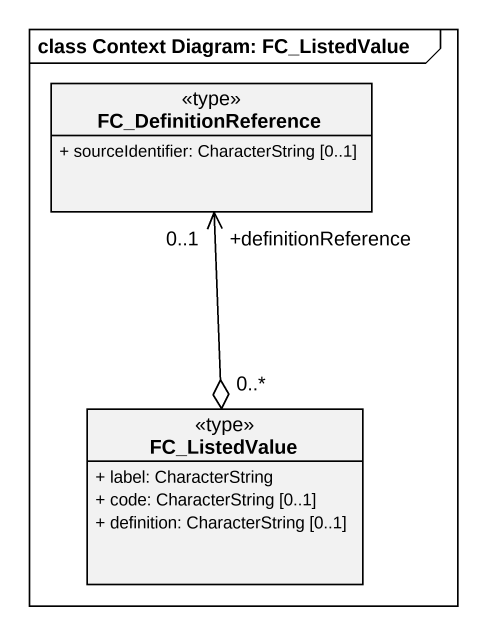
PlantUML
@startuml
mainframe class Context Diagram: FC_ListedValue
hide circle
hide empty members
skinparam classAttributeIconSize 0
class FC_DefinitionReference <<type>> {
  + sourceIdentifier: CharacterString [0..1]
}
class FC_ListedValue <<type>> {
  + label: CharacterString
  + code: CharacterString [0..1]
  + definition: CharacterString [0..1]
}
FC_ListedValue "0..*" o-up-> "+definitionReference\n0..1" FC_DefinitionReference
@enduml
